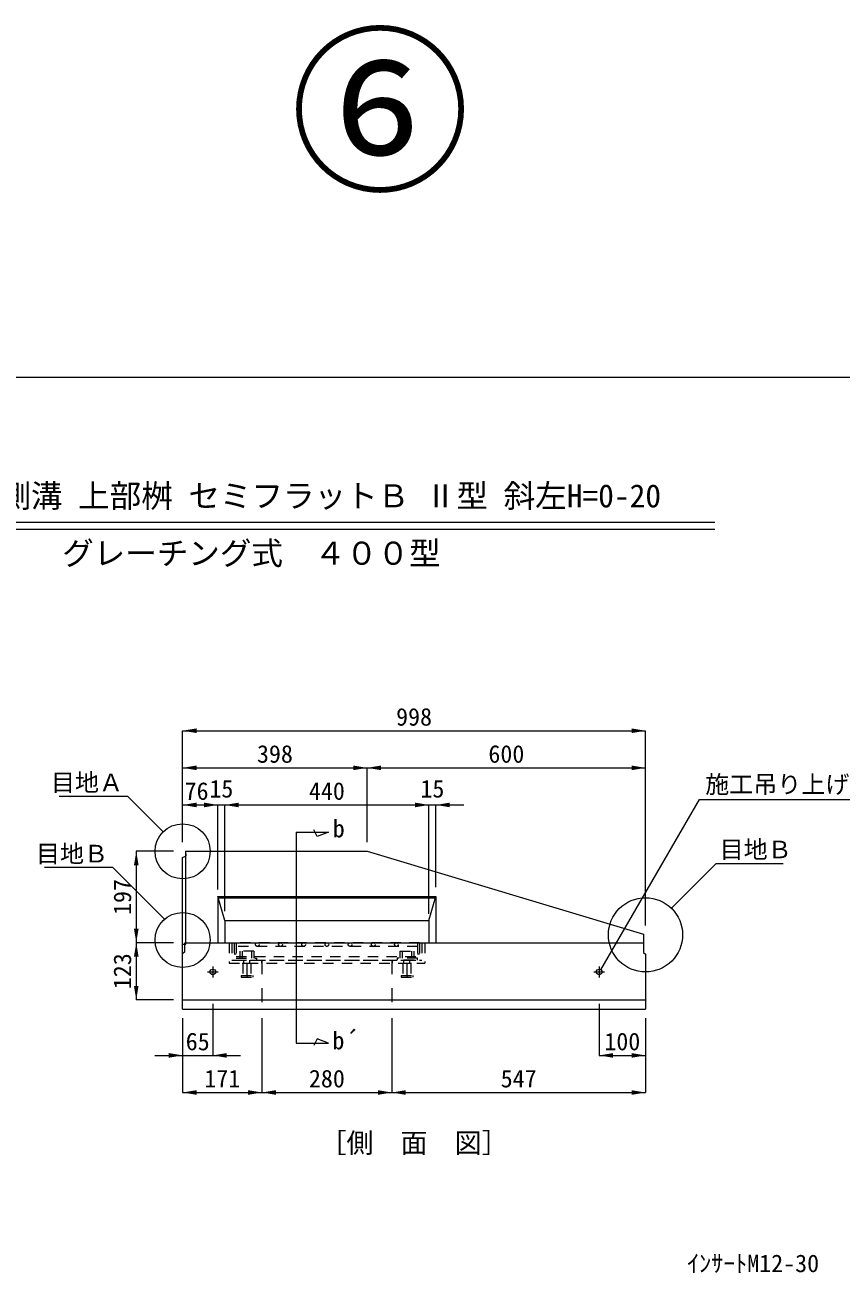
# Model space of a CAD drawing. Units: millimetres at full size. Extents: x 50430 to 75195, y -63423 to -40900.
# Drawn here: x 68238 to 69998, y -60114 to -57423 of the extents above; entities that cross this region are included whole.
import ezdxf
from ezdxf.enums import TextEntityAlignment as Align

# ---------------------------------------------------------------- set-up
doc = ezdxf.new("R2010")
doc.units = ezdxf.units.MM
doc.header["$LTSCALE"] = 30
doc.linetypes.add('USER1', pattern=[1.35, 0.75, -0.6])
doc.linetypes.add('USER2', pattern=[2, 1, -1])
for name, color, linetype, lineweight in [('0_2', 7, 'Continuous', 13), ('側溝・本体', 7, 'Continuous', 9), ('寸法引出', 7, 'Continuous', 9), ('寸法線', 7, 'Continuous', 9), ('本体', 2, 'Continuous', 20), ('枠', 5, 'Continuous', 5), ('補助線', 8, 'Continuous', 13), ('ｲﾝｻｰﾄ', 3, 'USER1', 9), ('ｸﾞﾚｰﾁﾝｸﾞ', 7, 'USER1', 5)]:
    doc.layers.add(name, color=color, linetype=linetype, lineweight=lineweight)
doc.styles.add('ＭＳ ゴシック', font='')
doc.styles.get('ＭＳ ゴシック').set_extended_font_data('MS Gothic')

# ---------------------------------------------------------------- blocks, each defined once
blk = doc.blocks.new('filled_arrow')
at = {"color": 0, "linetype": 'Continuous', "lineweight": -2}
blk.add_solid([(7.5, 1.25), (0, 0), (7.5, -1.25)], dxfattribs=at)

msp = doc.modelspace()

# ---------------------------------------------------------------- linework, layer by layer
at = {"layer": '0_2', "lineweight": 20}
for p, q in [((67761.99, -58495.24), (69725.64, -58495.24)), ((67761.99, -58510.24), (69725.64, -58510.24))]:
    msp.add_line(p, q, dxfattribs=at)
at = {"layer": '側溝・本体', "color": 4, "linetype": 'USER1', "lineweight": 5}
for p, q in [((68584.05, -59204.75), (68585.05, -59214.75)), ((68584.05, -59215.17), (68585.05, -59214.75)), ((68585.05, -59404.91), (68585.05, -59214.75)), ((68582.55, -59404.91), (68585.05, -59404.91))]:
    msp.add_line(p, q, dxfattribs=at)
at = {"layer": '側溝・本体', "lineweight": 5}
msp.add_line((68584.05, -59204.75), (68584.05, -59215.17), dxfattribs=at)
at = {"layer": '側溝・本体'}
for p, q in [((68654.05, -59301.85), (69124.05, -59301.85)), ((68669.05, -59353.75), (68654.05, -59301.85)), ((68654.05, -59301.85), (68654.05, -59401.77)), ((68654.92, -59304.85), (69123.19, -59304.85)), ((69109.05, -59353.75), (69124.05, -59301.85)), ((69124.05, -59301.85), (69124.05, -59401.77)), ((68669.05, -59353.75), (69109.05, -59353.75)), ((68669.05, -59353.75), (68669.05, -59401.77)), ((69109.05, -59353.75), (69109.05, -59401.77)), ((69571.55, -59422.75), (69576.05, -59426.75)), ((68631.48, -59464.75), (68654.68, -59464.75)), ((68643.05, -59452.94), (68643.05, -59477.02)), ((69464.48, -59464.75), (69487.68, -59464.75)), ((69476.05, -59452.94), (69476.05, -59477.02)), ((68578.05, -59524.75), (69576.05, -59524.75))]:
    msp.add_line(p, q, dxfattribs=at)
at = {"layer": '側溝・本体', "linetype": 'USER2'}
for p, q in [((68749.05, -59439.75), (68749.05, -59544.75)), ((69029.05, -59439.75), (69029.05, -59544.75))]:
    msp.add_line(p, q, dxfattribs=at)
at = {"layer": '寸法引出'}
for p, q in [((68822.57, -59163.78), (68822.57, -59618.41)), ((68822.57, -59163.78), (68892.82, -59163.78)), ((68851.18, -59163.78), (68892.82, -59163.78)), ((68868.07, -59172.98), (68860.91, -59158.66)), ((68892.82, -59163.78), (68868.07, -59172.98)), ((68822.57, -59618.41), (68892.82, -59618.41)), ((68851.18, -59618.41), (68892.82, -59618.41)), ((68868.07, -59609.21), (68860.91, -59623.53)), ((68892.82, -59618.41), (68868.07, -59609.21))]:
    msp.add_line(p, q, dxfattribs=at)
at = {"layer": '寸法線'}
for p, q in [((68578.05, -58944.75), (69576.05, -58944.75)), ((68578.05, -59184.75), (68578.05, -58944.75)), ((69576.05, -59364.75), (69576.05, -58944.75)), ((68578.05, -59024.75), (68976.05, -59024.75)), ((68578.05, -59184.75), (68578.05, -59024.75)), ((68976.05, -59184.75), (68976.05, -59024.75)), ((68976.05, -59024.75), (69576.05, -59024.75)), ((68976.05, -59184.75), (68976.05, -59024.75)), ((69576.05, -59364.75), (69576.05, -59024.75)), ((68578.05, -59104.75), (68654.05, -59104.75)), ((68578.05, -59184.75), (68578.05, -59104.75)), ((68594.05, -59104.75), (68729.05, -59104.75)), ((68654.05, -59286.75), (68654.05, -59104.75)), ((68654.05, -59281.85), (68654.05, -59104.75)), ((68669.05, -59333.75), (68669.05, -59104.75)), ((68669.05, -59104.75), (69109.05, -59104.75)), ((68669.05, -59333.75), (68669.05, -59104.75)), ((69049.05, -59104.75), (69184.05, -59104.75)), ((69109.05, -59333.75), (69109.05, -59104.75)), ((69109.05, -59339.75), (69109.05, -59104.75)), ((69124.05, -59281.85), (69124.05, -59104.75)), ((68478.05, -59204.75), (68478.05, -59401.75)), ((68558.05, -59204.75), (68478.05, -59204.75)), ((68478.05, -59401.75), (68478.05, -59524.75)), ((68558.05, -59401.75), (68478.05, -59401.75)), ((68558.05, -59401.75), (68478.05, -59401.75)), ((68558.05, -59524.75), (68478.05, -59524.75)), ((68643.05, -59533.25), (68643.05, -59644.75)), ((69476.05, -59533.25), (69476.05, -59644.75)), ((68578.05, -59564.75), (68578.05, -59724.75)), ((68578.05, -59564.75), (68578.05, -59644.75)), ((68749.05, -59564.75), (68749.05, -59724.75)), ((68749.05, -59564.75), (68749.05, -59724.75)), ((69029.05, -59564.75), (69029.05, -59724.75)), ((69029.05, -59564.75), (69029.05, -59724.75)), ((69576.05, -59564.75), (69576.05, -59724.75)), ((69576.05, -59564.75), (69576.05, -59644.75)), ((68518.05, -59644.75), (68703.05, -59644.75)), ((69476.05, -59644.75), (69576.05, -59644.75)), ((68578.05, -59724.75), (68749.05, -59724.75)), ((68749.05, -59724.75), (69029.05, -59724.75)), ((69029.05, -59724.75), (69576.05, -59724.75))]:
    msp.add_line(p, q, dxfattribs=at)
for points in [[(68536.05, -59162.74), (68459.55, -59086.24), (68311.88, -59086.24)], [(69480.08, -59460.3), (69692.28, -59092.75), (70318.59, -59092.75)], [(68538.8, -59351.33), (68427.27, -59239.8), (68280.01, -59239.8)], [(69630.44, -59328.76), (69728.35, -59230.85), (69873.11, -59230.85)]]:
    msp.add_lwpolyline(points, dxfattribs=at)
for centre, radius in [((68578.05, -59204.75), 59.4), ((69576.05, -59384.75), 80), ((68578.05, -59395.91), 59.4)]:
    msp.add_circle(centre, radius, dxfattribs=at)
at = {"layer": '本体'}
for p, q in [((68578.05, -59217.75), (68584.05, -59215.17)), ((68578.05, -59544.75), (68578.05, -59217.75)), ((68584.05, -59204.75), (68976.05, -59204.75)), ((68976.05, -59204.75), (69571.55, -59383.4)), ((69571.55, -59383.4), (69571.55, -59422.75)), ((68582.55, -59401.75), (69571.55, -59401.75)), ((69576.05, -59426.75), (69576.05, -59544.75)), ((68578.05, -59544.75), (69576.05, -59544.75))]:
    msp.add_line(p, q, dxfattribs=at)
at = {"layer": '本体', "lineweight": 5}
for p, q in [((68584.05, -59215.17), (68584.05, -59401.75)), ((68578.05, -59404.91), (68582.55, -59404.91))]:
    msp.add_line(p, q, dxfattribs=at)
at = {"layer": '本体', "lineweight": 9}
for q in [(68582.55, -59401.75), (68578.05, -59425.75)]:
    msp.add_line((68582.55, -59421.74), q, dxfattribs=at)
at = {"layer": '本体', "linetype": 'USER1', "lineweight": 5}
msp.add_line((68584.05, -59404.91), (68584.05, -59401.75), dxfattribs=at)
at = {"layer": '枠', "lineweight": 20}
msp.add_line((66203.72, -58182.67), (71803.72, -58182.67), dxfattribs=at)
at = {"layer": '補助線'}
for p, q in [((68706.55, -59445.75), (68726.55, -59445.75)), ((68716.55, -59445.75), (68716.55, -59475.75)), ((69051.55, -59445.75), (69071.55, -59445.75)), ((69061.55, -59445.75), (69061.55, -59475.75))]:
    msp.add_line(p, q, dxfattribs=at)
at = {"layer": 'ｲﾝｻｰﾄ'}
for p, q in [((68708.05, -59445.75), (68708.05, -59472.75)), ((68708.05, -59445.75), (68725.05, -59445.75)), ((68725.05, -59445.75), (68725.05, -59472.75)), ((69053.05, -59445.75), (69053.05, -59472.75)), ((69053.05, -59445.75), (69070.05, -59445.75)), ((69070.05, -59445.75), (69070.05, -59472.75)), ((68704.05, -59472.75), (68704.05, -59475.75)), ((68704.05, -59472.75), (68729.05, -59472.75)), ((68704.05, -59475.75), (68729.05, -59475.75)), ((68729.05, -59472.75), (68729.05, -59475.75)), ((69049.05, -59472.75), (69049.05, -59475.75)), ((69049.05, -59472.75), (69074.05, -59472.75)), ((69049.05, -59475.75), (69074.05, -59475.75)), ((69074.05, -59472.75), (69074.05, -59475.75))]:
    msp.add_line(p, q, dxfattribs=at)
at = {"layer": 'ｲﾝｻｰﾄ', "linetype": 'Continuous'}
for centre in [(68643.05, -59464.75), (69476.05, -59464.75)]:
    msp.add_circle(centre, 6, dxfattribs=at)
at = {"layer": 'ｸﾞﾚｰﾁﾝｸﾞ'}
for p, q in [((68678.05, -59401.75), (68678.05, -59445.75)), ((68678.05, -59401.75), (69100.05, -59401.75)), ((68684.05, -59401.75), (68684.05, -59439.75)), ((68689.05, -59401.75), (68689.05, -59426.75)), ((69089.05, -59401.75), (68689.05, -59401.75)), ((68693.55, -59401.75), (68693.55, -59439.75)), ((69084.55, -59409.75), (68693.55, -59409.75)), ((69084.55, -59401.75), (69084.55, -59439.75)), ((69089.05, -59401.75), (69089.05, -59426.75)), ((69094.05, -59401.75), (69094.05, -59439.75)), ((69100.05, -59401.75), (69100.05, -59445.75)), ((68684.05, -59439.75), (69094.05, -59439.75)), ((68693.55, -59426.75), (68689.05, -59426.75)), ((68693.55, -59431.75), (69084.55, -59431.75)), ((68693.55, -59435.25), (68737.55, -59435.25)), ((68693.55, -59439.75), (69084.55, -59439.75)), ((68731.55, -59420.25), (68701.55, -59420.25)), ((68701.55, -59420.25), (68701.55, -59435.25)), ((68706.55, -59420.25), (68706.55, -59435.25)), ((68710.05, -59445.75), (68710.05, -59439.75)), ((68723.05, -59445.75), (68723.05, -59439.75)), ((68726.55, -59420.25), (68726.55, -59435.25)), ((68731.55, -59420.25), (68731.55, -59435.25)), ((68737.55, -59435.25), (68737.55, -59439.75)), ((68748.05, -59439.75), (68748.05, -59445.75)), ((69030.05, -59439.75), (69030.05, -59445.75)), ((69084.55, -59435.25), (69040.55, -59435.25)), ((69040.55, -59435.25), (69040.55, -59439.75)), ((69046.55, -59420.25), (69046.55, -59435.25)), ((69046.55, -59420.25), (69076.55, -59420.25)), ((69077.55, -59439.75), (69047.55, -59439.75)), ((69051.55, -59420.25), (69051.55, -59435.25)), ((69055.05, -59445.75), (69055.05, -59439.75)), ((69068.05, -59445.75), (69068.05, -59439.75)), ((69071.55, -59420.25), (69071.55, -59435.25)), ((69076.55, -59420.25), (69076.55, -59435.25)), ((69089.05, -59426.75), (69084.55, -59426.75)), ((69084.55, -59439.75), (69084.55, -59435.25)), ((68678.05, -59445.75), (69100.05, -59445.75))]:
    msp.add_line(p, q, dxfattribs=at)
at = {"layer": 'ｸﾞﾚｰﾁﾝｸﾞ', "lineweight": 9}
for centre in [(68739.05, -59405.75), (68789.05, -59405.75), (68839.05, -59405.75), (68889.05, -59405.75), (68939.05, -59405.75), (68989.05, -59405.75), (69039.05, -59405.75)]:
    msp.add_circle(centre, 4, dxfattribs=at)

# ---------------------------------------------------------------- block references
at = {"layer": '寸法線', "xscale": 4, "yscale": 4}
for p in [(68578.05, -58944.75), (68578.05, -59024.75), (68976.05, -59024.75), (68578.05, -59104.75), (68669.05, -59104.75), (68669.05, -59104.75), (69124.05, -59104.75), (68643.05, -59644.75), (69476.05, -59644.75), (68578.05, -59724.75), (68749.05, -59724.75), (69029.05, -59724.75)]:
    msp.add_blockref('filled_arrow', p, dxfattribs=at)
at = {"layer": '寸法線'}
for p, xscale, yscale, rotation in [((69576.05, -58944.75), 4, 4, 180), ((68976.05, -59024.75), 4, 4, 180), ((69576.05, -59024.75), 4, 4, 180), ((68654.05, -59104.75), 4, 4, 180), ((69109.05, -59104.75), 4, 4, 180), ((69109.05, -59104.75), 4, 4, 180), ((68478.05, -59204.75), 4, 4, 270), ((68478.05, -59401.75), 4, 4, 90), ((68478.05, -59401.75), 4, 4, 270), ((69480.08, -59460.3), 0.2, 0.2, 60), ((68478.05, -59524.75), 4, 4, 90), ((68578.05, -59644.75), 4, 4, 180), ((69576.05, -59644.75), 4, 4, 180), ((68749.05, -59724.75), 4, 4, 180), ((69029.05, -59724.75), 4, 4, 180), ((69576.05, -59724.75), 4, 4, 180)]:
    msp.add_blockref('filled_arrow', p, dxfattribs=dict(at, xscale=xscale, yscale=yscale, rotation=rotation))

# ---------------------------------------------------------------- texts
at = {"layer": '0_2', "style": 'ＭＳ ゴシック'}
for s, height, p in [('ＩＢＣ排水側溝 上部桝 セミフラットＢ Ⅱ型 斜左H=0-20', 49.84, (68726.29, -58438.27)), ('グレーチング式\u3000４００型', 49.84, (68726.29, -58562.01)), ('b', 37.98, (68914.71, -59155.71)), ('b´', 37.98, (68929.67, -59612.62))]:
    msp.add_text(s, height=height, dxfattribs=at).set_placement(p, align=Align.MIDDLE_CENTER)
msp.add_text('［側\u3000面\u3000図］', height=42.72, dxfattribs=at).set_placement((69077.05, -59867.53), align=Align.BOTTOM_CENTER)
at = {"layer": '寸法線', "style": 'ＭＳ ゴシック'}
for s, p in [('998', (69077.05, -58914.75)), ('398', (68777.05, -58994.75)), ('600', (69276.05, -58994.75)), ('76', (68608.11, -59074.75)), ('15', (68661.55, -59069.75)), ('440', (68889.05, -59074.75)), ('15', (69116.55, -59069.75)), ('65', (68610.55, -59614.75)), ('100', (69526.05, -59614.75)), ('171', (68663.55, -59694.75)), ('280', (68889.05, -59694.75)), ('547', (69302.55, -59694.75))]:
    msp.add_text(s, height=37.98, dxfattribs=at).set_placement(p, align=Align.MIDDLE_CENTER)
for s, p in [('目地Ａ', (68449.55, -59037.23)), ('目地Ｂ', (68417.27, -59190.78))]:
    msp.add_text(s, height=37.98, dxfattribs=at).set_placement(p, align=Align.TOP_RIGHT)
for s, p in [('施工吊り上げ用インサート', (69704.78, -59041.3)), ('目地Ｂ', (69735.85, -59181.83)), ('ｲﾝｻｰﾄM12-30', (69665.82, -60074.09))]:
    msp.add_text(s, height=37.98, dxfattribs=at).set_placement(p, align=Align.TOP_LEFT)
for s, p in [('197', (68448.05, -59303.25)), ('123', (68448.05, -59463.25))]:
    msp.add_text(s, height=37.98, rotation=90, dxfattribs=at).set_placement(p, align=Align.MIDDLE_CENTER)
at = {"layer": '補助線', "color": 1, "style": 'ＭＳ ゴシック'}
msp.add_text('⑥', height=284.8, dxfattribs=at).set_placement((69003.72, -57837.11), align=Align.BOTTOM_CENTER)

doc.saveas('drawing.dxf')
